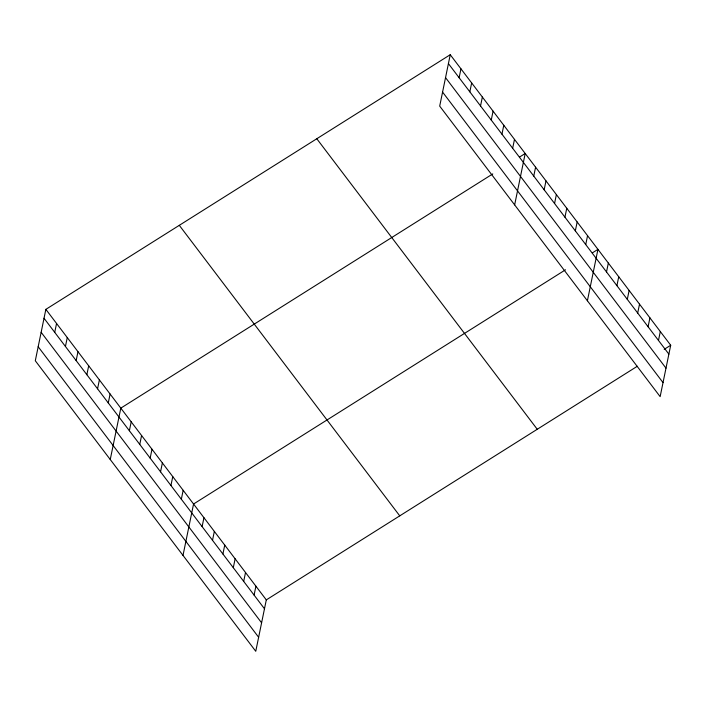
<?xml version="1.0" encoding="UTF-8"?>
<svg xmlns="http://www.w3.org/2000/svg" width="706" height="706" viewBox="0 0 706 706"><rect width="100%" height="100%" fill="white"/><g stroke="black" fill="none" stroke-linecap="round" stroke-linejoin="round"><path stroke-width="1.06" d="M450.243 54.715L439.697 106.112L660.145 396.64L670.7 345.243L450.243 54.715L45.855 309.36L35.3 360.757L255.757 651.285L266.303 599.888L637.341 366.246M54.733 332.367L56.559 323.472M65.437 346.478L67.264 337.583M76.151 360.589L77.978 351.694M86.856 374.701L88.682 365.805M97.56 388.812L99.387 379.916M108.274 402.923L110.101 394.027M110.251 459.535L120.805 408.139L492.762 173.914M129.374 430.731L131.201 421.835M139.762 444.427L141.588 435.531M150.157 458.123L151.984 449.228M160.553 471.82L162.38 462.924M170.94 485.516L172.767 476.621M181.336 499.213L183.163 490.317M183.004 555.41L193.559 504.013L565.515 269.789M202.119 526.605L203.946 517.71M212.515 540.302L214.342 531.406M222.911 553.998L224.737 545.103M233.298 567.695L235.124 558.799M243.694 581.391L245.52 572.495M254.089 595.087L255.916 586.192M459.129 77.722L460.956 68.826M469.834 91.833L471.661 82.937M480.539 105.944L482.366 97.049M491.252 120.055L493.079 111.16M501.957 134.166L503.784 125.271M512.662 148.278L514.489 139.382M514.648 204.89L525.202 153.493L519.642 156.997M533.762 176.085L535.589 167.19M544.158 189.782L545.985 180.886M554.554 203.478L556.381 194.582M564.941 217.174L566.768 208.279M575.337 230.871L577.164 221.975M585.733 244.567L587.56 235.672M587.401 300.765L597.947 249.368L592.387 252.863M606.516 271.96L608.343 263.064M616.912 285.656L618.738 276.761M627.299 299.353L629.125 290.457M637.694 313.049L639.521 304.154M648.09 326.746L649.917 317.85M658.477 340.442L660.304 331.546M664.214 349.329L670.7 345.243M448.416 63.611L668.873 354.138M445.539 77.634L665.996 368.161M442.574 92.089L663.031 382.617M316.791 138.747L537.248 429.274M179.298 225.329L399.755 515.857M45.855 309.36L266.303 599.888M44.028 318.256L264.476 608.784M41.142 332.288L261.599 622.816M38.177 346.734L258.634 637.262"/></g></svg>
